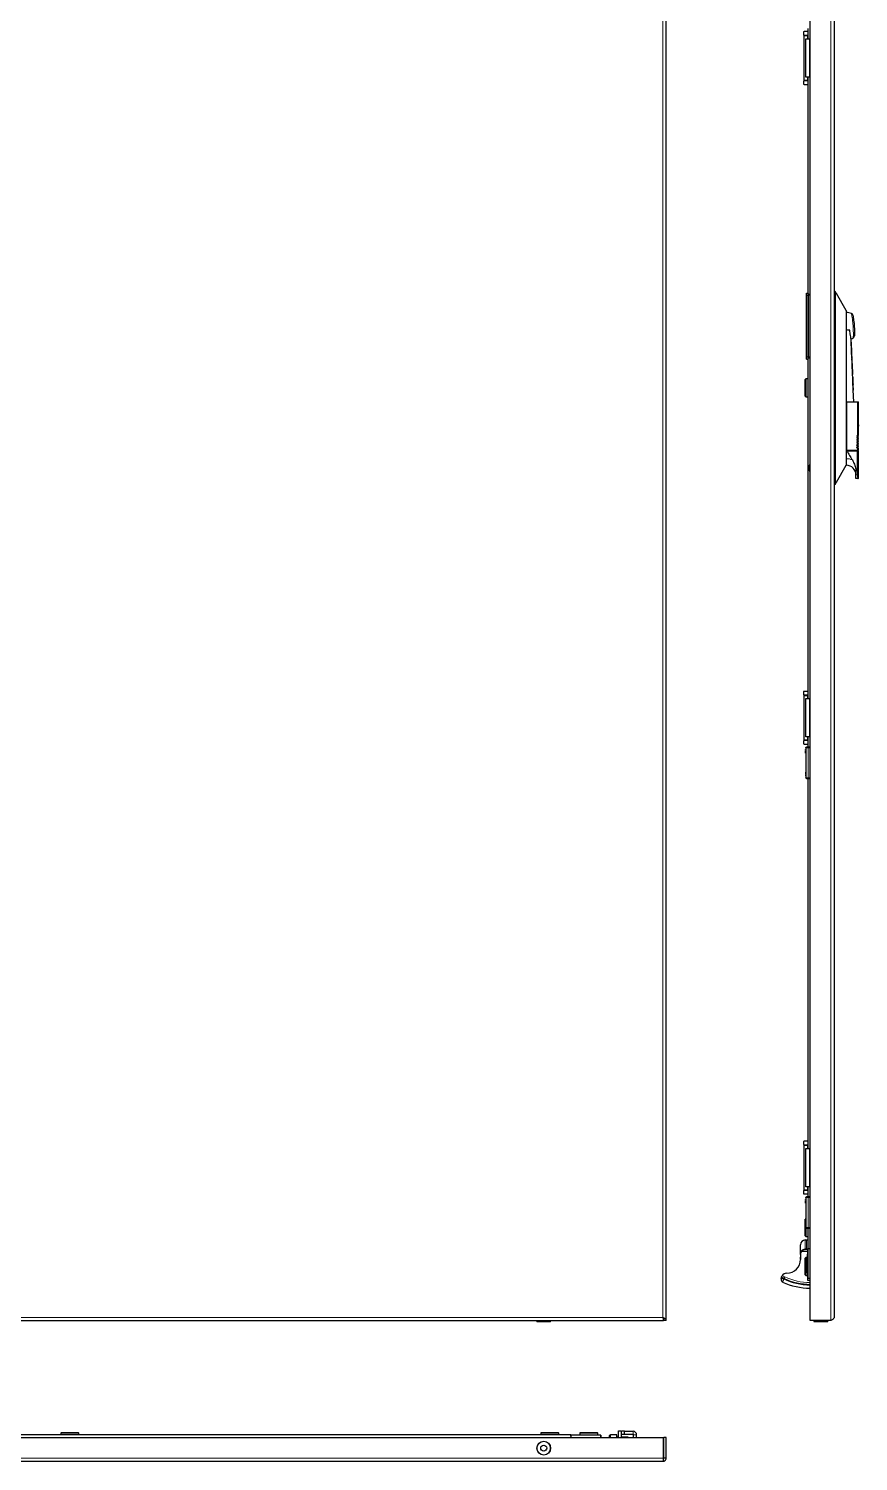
# Model space of a CAD drawing. Header units: millimetres. Extents: x -846 to 1944, y -811 to 1043.
# Drawn here: x -154 to 537, y -791 to 404 of the extents above; entities that cross this region are included whole.
import ezdxf

# ---------------------------------------------------------------- set-up
doc = ezdxf.new("R2010")
doc.units = ezdxf.units.MM

msp = doc.modelspace()

# ---------------------------------------------------------------- linework, layer by layer
at = {"color": 8, "linetype": 'Continuous', "lineweight": 18}
for p, q in [((374.66, -670.68), (374.66, 879.12)), ((514.67, -673.28), (514.67, 881.72)), ((495.22, 397.92), (495.22, 398.22)), ((495.22, 395.22), (495.22, 397.92)), ((496.77, 363.22), (496.77, 395.22)), ((495.22, 360.52), (495.22, 363.22)), ((495.22, 360.22), (495.22, 360.52)), ((494.37, 181.22), (495.27, 181.22)), ((495.27, 181.22), (495.27, 183.22)), ((495.27, 130.22), (495.27, 181.22)), ((495.27, 181.22), (495.67, 181.22)), ((497.27, 181.42), (495.67, 181.42)), ((518.27, 179.22), (517.27, 179.22)), ((494.37, 130.22), (495.27, 130.22)), ((495.27, 130.22), (495.67, 130.22)), ((495.27, 128.22), (495.27, 130.22)), ((495.67, 130.02), (497.27, 130.02)), ((532.46, 120.2), (532.45, 120.2)), ((532.5, 119.23), (532.49, 119.23)), ((527.48, 92.72), (527.48, 52.22)), ((536.83, 64.72), (537.48, 64.72)), ((527.48, 45.19), (527.27, 45.19)), ((527.48, 39.72), (527.48, 45.19)), ((518.27, 29.22), (517.27, 29.22)), ((535.48, 31.72), (536.83, 31.72)), ((495.22, -152.08), (495.22, -151.78)), ((495.22, -154.78), (495.22, -152.08)), ((496.77, -186.78), (496.77, -154.78)), ((495.22, -189.48), (495.22, -186.78)), ((495.22, -189.78), (495.22, -189.48)), ((495.67, -195.78), (497.27, -195.78)), ((495.67, -220.78), (495.67, -195.78)), ((497.27, -220.78), (495.67, -220.78)), ((495.22, -527.08), (495.22, -526.78)), ((495.22, -529.78), (495.22, -527.08)), ((496.77, -561.78), (496.77, -529.78)), ((495.22, -564.48), (495.22, -561.78)), ((495.22, -564.78), (495.22, -564.48)), ((495.67, -595.78), (495.67, -570.78)), ((495.67, -570.78), (497.27, -570.78)), ((497.27, -595.78), (495.67, -595.78)), ((493.3, -613.63), (493.3, -606.13)), ((494.26, -606.13), (494.26, -613.63)), ((489.27, -610.13), (489.27, -610.13)), ((495.27, -615.63), (490.15, -615.63)), ((493.27, -614.13), (493.27, -613.63)), ((493.27, -613.63), (493.3, -613.63)), ((493.3, -614.13), (493.3, -613.63)), ((493.3, -613.63), (494.26, -613.63)), ((494.26, -613.63), (495.27, -613.63)), ((495.27, -613.58), (495.57, -613.58)), ((495.57, -613.28), (495.57, -613.58)), ((495.57, -613.58), (495.57, -637.98)), ((497.27, -613.58), (495.57, -613.58)), ((495.07, -632.18), (495.27, -632.18)), ((473.94, -636.02), (476.14, -636.93)), ((495.27, -637.98), (495.57, -637.98)), ((495.57, -637.98), (497.27, -637.98)), ((495.57, -637.98), (495.57, -638.28)), ((-614.14, -670.68), (374.66, -670.68)), ((269.51, -674.03), (281.01, -674.03)), ((500.52, -674.03), (512.02, -674.03)), ((298.06, -768.98), (297.76, -768.98)), ((298.06, -768.98), (298.06, -768.68)), ((298.06, -768.98), (298.06, -770.68)), ((322.46, -768.98), (298.06, -768.98)), ((306.88, -768.48), (306.88, -768.68)), ((322.46, -768.68), (322.46, -768.98)), ((322.46, -770.68), (322.46, -768.98)), ((322.76, -768.98), (322.46, -768.98)), ((330.81, -768.63), (330.81, -770.68)), ((336.46, -770.63), (336.46, -770.68)), ((340.21, -765.63), (337.71, -765.63)), ((349.71, -768.13), (349.71, -765.63)), ((350.21, -768.63), (352.71, -768.63)), ((374.96, -788.08), (-614.44, -788.08))]:
    msp.add_line(p, q, dxfattribs=at)
at = {"color": 7, "linetype": 'Continuous', "lineweight": 25}
for p, q in [((377.26, -673.28), (377.26, 881.72)), ((497.27, -673.28), (497.27, 881.72)), ((517.27, 879.12), (517.27, 181.72)), ((491.72, 400.72), (491.72, 398.72)), ((495.27, 401.22), (492.22, 401.22)), ((492.22, 398.22), (495.27, 398.22)), ((492.22, 398.22), (492.22, 397.92)), ((492.22, 360.52), (492.22, 397.92)), ((492.22, 397.92), (495.22, 397.92)), ((493.77, 395.22), (496.77, 395.22)), ((493.77, 363.22), (493.77, 395.22)), ((494.72, 398.22), (494.72, 397.92)), ((495.22, 397.92), (495.27, 397.92)), ((495.27, 403.72), (495.27, 395.22)), ((497.27, 395.22), (496.77, 395.22)), ((491.72, 359.72), (491.72, 357.72)), ((495.22, 360.52), (492.22, 360.52)), ((492.22, 360.52), (492.22, 360.22)), ((495.27, 360.22), (492.22, 360.22)), ((496.77, 363.22), (493.77, 363.22)), ((494.72, 360.52), (494.72, 360.22)), ((495.27, 360.52), (495.22, 360.52)), ((495.27, 363.22), (495.27, 183.22)), ((496.77, 363.22), (497.27, 363.22)), ((492.22, 357.22), (495.27, 357.22)), ((494.37, 183.22), (495.27, 183.22)), ((494.37, 181.22), (494.37, 183.22)), ((494.37, 130.22), (494.37, 181.22)), ((495.67, 182.82), (495.67, 181.22)), ((495.67, 182.42), (497.27, 182.42)), ((495.67, 181.22), (495.67, 130.22)), ((518.27, 184.72), (517.27, 184.72)), ((517.27, 181.72), (517.27, 179.22)), ((517.27, 179.22), (517.27, 29.22)), ((518.27, 179.22), (518.27, 29.22)), ((527.27, 168.72), (519.35, 182.81)), ((527.27, 168.72), (527.27, 163.25)), ((527.27, 163.25), (527.27, 155.72)), ((527.27, 155.72), (527.27, 52.72)), ((531.79, 136.05), (531.39, 145.24)), ((534.21, 147.66), (534.22, 147.85)), ((531.51, 142.02), (531.46, 142.4)), ((531.52, 142.02), (531.47, 142.4)), ((531.47, 142.4), (531.59, 139.24)), ((531.52, 141.73), (531.51, 142.02)), ((531.52, 142.02), (531.51, 142.02)), ((531.53, 141.73), (531.52, 142.02)), ((531.53, 141.73), (531.52, 141.73)), ((531.88, 133.96), (531.78, 136.05)), ((531.79, 136.04), (531.78, 136.04)), ((532.06, 130.05), (531.83, 133.85)), ((532.04, 130.45), (531.9, 133.55)), ((531.9, 132.15), (532.14, 128.16)), ((494.37, 128.22), (494.37, 130.22)), ((494.37, 128.22), (495.27, 128.22)), ((495.27, 128.22), (495.27, -154.78)), ((495.67, 130.22), (495.67, 128.62)), ((497.27, 129.02), (495.67, 129.02)), ((532.03, 130.45), (532.06, 130.05)), ((532.1, 128.79), (532.05, 130.05)), ((532.06, 130.05), (532.05, 130.05)), ((532.08, 128.16), (532.07, 128.16)), ((532.14, 128.16), (532.08, 128.16)), ((532.23, 125.94), (532.13, 128.16)), ((532.17, 125.94), (532.17, 125.95)), ((532.17, 125.94), (532.17, 125.94)), ((532.29, 124.68), (532.24, 125.94)), ((532.28, 124.67), (532.28, 124.68)), ((532.39, 122.22), (532.3, 124.36)), ((532.4, 122.22), (532.39, 122.22)), ((532.6, 117.67), (532.4, 122.25)), ((532.45, 120.2), (532.49, 119.23)), ((532.46, 120.2), (532.5, 119.23)), ((493.77, 111.72), (493.27, 111.22)), ((493.27, 104.22), (493.27, 111.22)), ((495.27, 111.72), (493.77, 111.72)), ((493.77, 111.72), (493.77, 104.22)), ((532.57, 117.67), (532.56, 117.67)), ((532.69, 115.3), (532.59, 117.67)), ((532.64, 115.3), (532.64, 115.3)), ((532.81, 112.84), (532.7, 115.31)), ((532.76, 113.6), (532.77, 113.6)), ((532.77, 113.6), (532.78, 113.6)), ((532.8, 113.07), (532.79, 113.22)), ((532.82, 112.67), (532.8, 112.95)), ((532.84, 111.37), (532.82, 111.37)), ((532.85, 111.37), (532.83, 111.37)), ((532.89, 110.91), (532.84, 112.15)), ((532.87, 110.58), (532.84, 111.37)), ((532.88, 110.58), (532.85, 111.37)), ((532.86, 110.58), (532.85, 110.58)), ((532.86, 110.58), (532.88, 110.58)), ((532.87, 111.4), (532.92, 110.3)), ((532.91, 110.59), (532.89, 110.91)), ((532.95, 109.69), (532.91, 110.49)), ((533, 108.46), (532.95, 109.69)), ((533.04, 107.65), (533.02, 107.93)), ((533.05, 107.4), (533.04, 107.54)), ((493.27, 97.22), (493.27, 104.22)), ((493.27, 97.22), (493.77, 96.72)), ((493.77, 104.22), (493.77, 96.72)), ((493.77, 96.72), (495.27, 96.72)), ((533.18, 104.34), (533.06, 107.01)), ((533.06, 106.93), (533.06, 106.93)), ((533.07, 106.93), (533.07, 106.93)), ((533.18, 102.87), (533.12, 104.32)), ((533.14, 104.33), (533.13, 104.33)), ((533.26, 102.22), (533.17, 104.34)), ((533.69, 92.72), (533.27, 102.22)), ((527.27, 92.72), (527.48, 92.72)), ((527.48, 92.72), (527.72, 92.72)), ((527.72, 92.72), (527.72, 52.22)), ((527.72, 92.72), (536.83, 92.72)), ((536.83, 92.72), (536.83, 64.72)), ((536.83, 92.72), (537.48, 92.72)), ((537.23, 87.72), (537.48, 87.72)), ((537.23, 87.72), (537.23, 77.96)), ((537.35, 85.77), (537.35, 79.91)), ((537.36, 85.77), (537.35, 85.77)), ((537.36, 85.77), (537.36, 79.91)), ((537.36, 85.77), (537.48, 85.77)), ((537.48, 84.79), (537.41, 84.79)), ((537.41, 84.79), (537.41, 79.91)), ((537.47, 85.77), (537.47, 87.72)), ((537.47, 82.84), (537.47, 84.79)), ((537.48, 87.72), (537.48, 92.72)), ((537.48, 84.79), (537.48, 85.77)), ((537.41, 77.96), (537.23, 77.96)), ((537.37, 74.16), (537.23, 74.16)), ((537.23, 74.16), (537.23, 71.19)), ((537.29, 73.66), (537.29, 72.87)), ((537.3, 73.66), (537.29, 73.66)), ((537.3, 72.87), (537.29, 72.87)), ((537.29, 72.37), (537.29, 71.19)), ((537.3, 72.37), (537.29, 72.37)), ((537.3, 73.66), (537.3, 72.87)), ((537.3, 73.66), (537.36, 73.66)), ((537.36, 72.87), (537.3, 72.87)), ((537.3, 72.37), (537.3, 71.19)), ((537.3, 72.37), (537.35, 72.37)), ((537.36, 79.91), (537.35, 79.91)), ((537.41, 79.91), (537.36, 79.91)), ((537.4, 72.63), (537.39, 72.63)), ((537.41, 77.96), (537.41, 75.03)), ((537.48, 75.03), (537.41, 75.03)), ((537.43, 73.32), (537.42, 73.32)), ((537.43, 71.98), (537.42, 71.98)), ((537.47, 74.16), (537.44, 71.19)), ((537.46, 82.84), (537.46, 79.91)), ((537.47, 82.84), (537.46, 82.84)), ((537.47, 79.91), (537.46, 79.91)), ((537.46, 77.96), (537.46, 76.99)), ((537.47, 77.96), (537.46, 77.96)), ((537.47, 76.99), (537.46, 76.99)), ((537.46, 72.29), (537.47, 73.56)), ((537.47, 72.29), (537.46, 72.29)), ((537.46, 71.19), (537.46, 71.8)), ((537.47, 71.8), (537.46, 71.8)), ((537.47, 82.84), (537.47, 79.91)), ((537.47, 82.84), (537.48, 82.84)), ((537.47, 77.96), (537.47, 79.91)), ((537.48, 79.91), (537.47, 79.91)), ((537.47, 77.96), (537.47, 76.99)), ((537.47, 77.96), (537.48, 77.96)), ((537.47, 75.03), (537.47, 76.99)), ((537.48, 76.99), (537.47, 76.99)), ((537.48, 74.16), (537.47, 74.16)), ((537.48, 73.56), (537.47, 73.56)), ((537.47, 72.29), (537.48, 73.56)), ((537.47, 71.8), (537.47, 72.62)), ((537.47, 72.29), (537.48, 72.29)), ((537.47, 71.8), (537.48, 71.8)), ((537.47, 71.19), (537.47, 71.8)), ((537.48, 79.91), (537.48, 82.84)), ((537.48, 76.99), (537.48, 77.96)), ((537.48, 74.16), (537.48, 75.03)), ((537.48, 73.53), (537.48, 74.16)), ((537.48, 73.56), (537.48, 72.29)), ((537.48, 64.72), (537.48, 71.8)), ((536.29, 64.62), (536.72, 64.62)), ((536.29, 63.22), (536.72, 63.22)), ((536.29, 61.82), (536.72, 61.82)), ((536.29, 60.42), (536.72, 60.42)), ((537.38, 64.62), (536.72, 64.62)), ((537.38, 63.22), (536.72, 63.22)), ((537.38, 61.82), (536.72, 61.82)), ((537.38, 60.42), (536.72, 60.42)), ((537.48, 63.32), (536.83, 63.32)), ((537.48, 61.92), (536.83, 61.92)), ((537.48, 60.52), (536.83, 60.52)), ((537.48, 63.32), (536.98, 64.62)), ((537.48, 61.92), (536.98, 63.22)), ((537.48, 60.52), (536.98, 61.82)), ((537.48, 59.12), (536.98, 60.42)), ((537.23, 71.19), (537.3, 71.19)), ((537.38, 71.19), (537.4, 71.19)), ((537.39, 71.19), (537.43, 71.19)), ((537.42, 71.62), (537.42, 71.61)), ((537.43, 71.62), (537.42, 71.62)), ((537.43, 71.61), (537.42, 71.61)), ((537.42, 71.28), (537.42, 71.19)), ((537.43, 71.28), (537.42, 71.28)), ((537.43, 71.62), (537.43, 71.61)), ((537.43, 71.28), (537.43, 71.19)), ((537.44, 71.19), (537.47, 71.19)), ((527.27, 52.72), (527.27, 51.72)), ((527.27, 52.22), (527.48, 52.22)), ((527.48, 51.72), (527.27, 51.72)), ((527.48, 52.22), (527.72, 52.22)), ((527.48, 51.72), (527.72, 51.72)), ((527.72, 52.22), (536.83, 52.22)), ((527.72, 51.72), (536.83, 51.72)), ((535.48, 51.72), (535.46, 52.22)), ((536.29, 59.02), (536.72, 59.02)), ((536.29, 57.62), (536.72, 57.62)), ((536.29, 56.22), (536.72, 56.22)), ((536.29, 54.82), (536.72, 54.82)), ((537.38, 59.02), (536.72, 59.02)), ((537.38, 57.62), (536.72, 57.62)), ((537.38, 56.22), (536.72, 56.22)), ((537.38, 54.82), (536.72, 54.82)), ((537.48, 59.12), (536.83, 59.12)), ((537.48, 57.72), (536.83, 57.72)), ((537.48, 56.32), (536.83, 56.32)), ((537.48, 54.92), (536.83, 54.92)), ((536.83, 53.52), (536.83, 52.22)), ((537.48, 53.52), (536.83, 53.52)), ((536.83, 52.22), (537.48, 52.22)), ((536.83, 31.72), (536.83, 51.72)), ((536.83, 51.72), (537.48, 51.72)), ((537.48, 57.72), (536.98, 59.02)), ((537.48, 56.32), (536.98, 57.62)), ((537.48, 54.92), (536.98, 56.22)), ((537.48, 53.52), (536.98, 54.82)), ((537.48, 52.22), (537.48, 53.52)), ((537.48, 28.72), (537.48, 51.72)), ((496.25, 38), (496.56, 37.92)), ((496.56, 36.83), (496.25, 36.74)), ((496.56, 39.37), (496.56, 39.29)), ((496.56, 37.92), (496.56, 36.83)), ((519.35, 25.64), (527.27, 39.72)), ((527.27, 45.19), (527.27, 39.72)), ((527.27, 39.72), (527.48, 39.72)), ((496.56, 35.45), (496.56, 35.38)), ((517.27, 29.22), (517.27, 26.72)), ((517.27, 26.72), (517.27, -670.68)), ((535.48, 31.72), (535.48, 34.81)), ((537.2, 28.72), (535.48, 28.72)), ((537.48, 28.72), (537.2, 28.72)), ((518.27, 23.72), (517.27, 23.72)), ((491.72, -149.28), (491.72, -151.28)), ((495.27, -148.78), (492.22, -148.78)), ((492.22, -151.78), (495.27, -151.78)), ((492.22, -151.78), (492.22, -152.08)), ((492.22, -189.48), (492.22, -152.08)), ((492.22, -152.08), (495.22, -152.08)), ((493.77, -186.78), (493.77, -154.78)), ((493.77, -154.78), (496.77, -154.78)), ((494.72, -151.78), (494.72, -152.08)), ((495.22, -152.08), (495.27, -152.08)), ((497.27, -154.78), (496.77, -154.78)), ((491.72, -190.28), (491.72, -192.28)), ((495.22, -189.48), (492.22, -189.48)), ((492.22, -189.48), (492.22, -189.78)), ((495.27, -189.78), (492.22, -189.78)), ((496.77, -186.78), (493.77, -186.78)), ((494.72, -189.48), (494.72, -189.78)), ((495.27, -189.48), (495.22, -189.48)), ((495.27, -186.78), (495.27, -195.28)), ((496.77, -186.78), (497.27, -186.78)), ((492.22, -192.78), (495.27, -192.78)), ((493.67, -195.78), (493.67, -220.78)), ((497.27, -195.28), (495.67, -195.28)), ((495.27, -221.28), (495.27, -529.78)), ((495.67, -221.28), (497.27, -221.28)), ((491.72, -524.28), (491.72, -526.28)), ((495.27, -523.78), (492.22, -523.78)), ((492.22, -526.78), (495.27, -526.78)), ((492.22, -526.78), (492.22, -527.08)), ((492.22, -564.48), (492.22, -527.08)), ((492.22, -527.08), (495.22, -527.08)), ((493.77, -561.78), (493.77, -529.78)), ((493.77, -529.78), (496.77, -529.78)), ((494.72, -526.78), (494.72, -527.08)), ((495.22, -527.08), (495.27, -527.08)), ((497.27, -529.78), (496.77, -529.78)), ((491.72, -565.28), (491.72, -567.28)), ((495.22, -564.48), (492.22, -564.48)), ((492.22, -564.48), (492.22, -564.78)), ((495.27, -564.78), (492.22, -564.78)), ((492.22, -567.78), (495.27, -567.78)), ((493.67, -570.78), (493.67, -595.78)), ((496.77, -561.78), (493.77, -561.78)), ((494.72, -564.48), (494.72, -564.78)), ((495.27, -564.48), (495.22, -564.48)), ((495.27, -561.78), (495.27, -570.28)), ((497.27, -570.28), (495.67, -570.28)), ((496.77, -561.78), (497.27, -561.78)), ((493.67, -588.38), (493.27, -588.78)), ((493.27, -595.78), (493.27, -588.78)), ((493.27, -602.78), (493.27, -595.78)), ((493.77, -595.78), (493.77, -603.28)), ((495.27, -596.28), (495.27, -613.28)), ((495.67, -596.28), (497.16, -596.28)), ((493.27, -602.78), (493.77, -603.28)), ((493.27, -606.13), (493.3, -606.13)), ((493.27, -606.13), (493.27, -606.13)), ((493.3, -606.13), (494.26, -606.13)), ((493.77, -603.28), (495.27, -603.28)), ((494.26, -606.13), (495.27, -606.13)), ((489.16, -620.28), (489.17, -620.28)), ((489.17, -618.46), (489.27, -618.46)), ((489.17, -618.59), (489.27, -618.59)), ((489.17, -618.59), (489.17, -620.15)), ((489.17, -620.15), (489.27, -620.15)), ((489.17, -620.28), (489.27, -620.28)), ((489.17, -620.35), (489.27, -620.35)), ((489.17, -620.48), (489.27, -620.48)), ((489.17, -621.48), (489.17, -620.48)), ((489.27, -616.07), (489.27, -610.13)), ((489.27, -616.07), (489.27, -610.13)), ((489.27, -618.13), (489.27, -616.07)), ((489.27, -618.13), (489.27, -622.38)), ((493.27, -614.13), (495.27, -614.13)), ((493.77, -620.78), (493.27, -621.28)), ((495.07, -620.78), (493.77, -620.78)), ((493.77, -620.78), (493.77, -628.28)), ((495.07, -617.93), (495.27, -617.93)), ((495.07, -620.88), (495.07, -617.93)), ((495.07, -620.88), (495.27, -620.88)), ((495.07, -622.88), (495.07, -620.88)), ((495.27, -613.28), (495.57, -613.28)), ((495.27, -637.98), (495.27, -613.58)), ((495.57, -613.28), (496.22, -613.28)), ((496.22, -613.28), (497.27, -613.28)), ((489.17, -621.98), (489.17, -621.48)), ((489.17, -621.48), (489.27, -621.48)), ((489.17, -621.98), (489.27, -621.98)), ((493.27, -628.28), (493.27, -621.28)), ((493.27, -635.28), (493.27, -628.28)), ((493.77, -628.28), (493.77, -635.78)), ((495.05, -624.32), (495.27, -624.32)), ((495.07, -627.48), (495.05, -627.48)), ((495.07, -622.88), (495.27, -622.88)), ((495.07, -624.23), (495.07, -622.88)), ((495.07, -624.23), (495.27, -624.23)), ((495.07, -625.89), (495.07, -624.49)), ((495.07, -625.89), (495.27, -625.89)), ((495.07, -626.94), (495.07, -625.89)), ((495.07, -626.94), (495.27, -626.94)), ((495.07, -628.81), (495.07, -626.94)), ((495.07, -628.81), (495.27, -628.81)), ((495.07, -629.61), (495.07, -628.81)), ((495.07, -629.61), (495.27, -629.61)), ((475.54, -638.31), (473.38, -637.42)), ((493.27, -635.28), (493.77, -635.78)), ((493.77, -635.78), (495.27, -635.78)), ((495.07, -633.42), (495.27, -633.42)), ((495.27, -639.93), (495.27, -637.98)), ((497.27, -639.93), (495.27, -639.93)), ((497.27, -638.28), (495.57, -638.28)), ((-614.44, -673.28), (374.96, -673.28)), ((269.51, -673.28), (269.51, -674.03)), ((280.76, -674.28), (269.76, -674.28)), ((281.01, -674.03), (281.01, -673.28)), ((374.96, -671.28), (374.96, -673.28)), ((377.26, -673.28), (375.26, -673.28)), ((514.67, -673.28), (497.27, -673.28)), ((500.52, -673.28), (500.52, -674.03)), ((511.77, -674.28), (500.77, -674.28)), ((512.02, -674.03), (512.02, -673.28)), ((-614.44, -770.68), (374.96, -770.68)), ((297.76, -768.68), (-537.24, -768.68)), ((-126.74, -766.68), (-127.24, -767.18)), ((-127.24, -767.18), (-127.24, -768.68)), ((-113.25, -767.18), (-127.24, -767.18)), ((-126.74, -766.68), (-113.68, -766.68)), ((-113.68, -766.68), (-112.74, -766.68)), ((-112.24, -767.18), (-113.25, -767.18)), ((-112.24, -767.18), (-112.74, -766.68)), ((-112.24, -768.68), (-112.24, -767.18)), ((273.26, -766.68), (272.76, -767.18)), ((272.76, -767.18), (272.76, -768.68)), ((287.76, -767.18), (272.76, -767.18)), ((273.26, -766.68), (287.26, -766.68)), ((287.76, -767.18), (287.26, -766.68)), ((287.76, -768.68), (287.76, -767.18)), ((297.76, -768.68), (297.76, -768.98)), ((297.76, -769.63), (297.76, -768.98)), ((297.76, -769.63), (297.76, -770.68)), ((298.06, -768.68), (322.46, -768.68)), ((302.4, -768.48), (302.4, -768.68)), ((302.4, -768.48), (302.76, -768.48)), ((302.76, -768.48), (302.76, -768.68)), ((302.76, -768.48), (303, -768.48)), ((303, -768.48), (303, -768.68)), ((303, -768.48), (303.11, -768.48)), ((303.11, -768.48), (303.11, -768.68)), ((304.14, -768.48), (304.14, -768.68)), ((304.14, -768.48), (304.8, -768.48)), ((304.82, -768.48), (304.82, -768.68)), ((304.82, -768.48), (305.15, -768.48)), ((305.15, -768.48), (305.15, -768.68)), ((305.76, -766.68), (305.26, -767.18)), ((305.26, -767.18), (305.26, -768.48)), ((320.26, -767.18), (305.26, -767.18)), ((305.76, -766.68), (319.76, -766.68)), ((308.47, -768.68), (308.47, -768.46)), ((308.6, -768.48), (309.38, -768.48)), ((309.38, -768.48), (309.38, -768.68)), ((309.38, -768.48), (310.18, -768.48)), ((310.18, -768.48), (310.18, -768.68)), ((310.18, -768.48), (310.67, -768.48)), ((310.67, -768.48), (310.67, -768.68)), ((310.67, -768.48), (312.06, -768.48)), ((311.69, -768.46), (311.69, -768.48)), ((312.06, -768.48), (312.06, -768.68)), ((312.06, -768.48), (313.1, -768.48)), ((313.1, -768.48), (313.1, -768.68)), ((314.15, -768.48), (314.15, -768.68)), ((314.15, -768.48), (316.12, -768.48)), ((316.12, -768.48), (316.12, -768.68)), ((316.12, -768.48), (318.11, -768.48)), ((318.11, -768.48), (318.11, -768.68)), ((320.26, -767.18), (319.76, -766.68)), ((320.26, -768.68), (320.26, -767.18)), ((322.76, -768.98), (322.76, -770.68)), ((330.21, -770.68), (330.21, -769.23)), ((336.21, -768.63), (330.81, -768.63)), ((336.21, -770.68), (336.21, -768.63)), ((337.71, -770.63), (336.46, -770.63)), ((337.71, -765.63), (337.71, -765.13)), ((337.71, -765.13), (340.21, -765.13)), ((337.71, -770.68), (337.71, -765.63)), ((340.21, -765.13), (340.21, -765.63)), ((340.21, -770.68), (340.21, -765.63)), ((340.71, -765.63), (340.21, -765.67)), ((345.65, -770.63), (340.21, -770.63)), ((342.71, -765.63), (340.71, -765.63)), ((340.71, -768.13), (342.71, -768.13)), ((342.71, -765.63), (349.71, -765.63)), ((342.71, -768.13), (342.71, -765.63)), ((342.71, -768.13), (349.71, -768.13)), ((345.7, -770.68), (345.65, -770.63)), ((345.65, -770.68), (345.65, -770.63)), ((350.21, -770.68), (350.21, -768.63)), ((352.71, -770.68), (352.71, -768.63)), ((374.96, -788.08), (374.96, -770.68)), ((377.26, -770.68), (375.26, -770.68)), ((375.26, -788.08), (375.26, -770.68)), ((377.26, -788.08), (377.26, -770.68)), ((377.26, -788.08), (375.26, -788.08)), ((374.66, -790.68), (-614.14, -790.68))]:
    msp.add_line(p, q, dxfattribs=at)
at = {"color": 7, "linetype": 'Continuous', "lineweight": 25, "flags": 128}
for points in [[(531.83, 133.85), (531.87, 132.9), (531.9, 132.15)], [(532.08, 128.16), (532.13, 126.92), (532.17, 125.94)], [(532.45, 119.54), (532.56, 117.17), (532.64, 115.3)], [(532.49, 119.23), (532.53, 118.35), (532.56, 117.67)], [(532.5, 119.23), (532.54, 118.35), (532.57, 117.67)], [(532.84, 110.72), (533.03, 106.32), (533.18, 102.87)], [(533.13, 104.33), (532.97, 107.83), (532.85, 110.58)], [(533.14, 104.33), (532.98, 107.83), (532.86, 110.58)], [(537.39, 71.89), (537.39, 71.71), (537.39, 71.57)], [(537.42, 71.62), (537.42, 71.83), (537.42, 71.98)], [(537.43, 71.62), (537.43, 71.83), (537.43, 71.98)], [(375.26, -777.18), (375.12, -776.93), (374.96, -776.66)], [(374.96, -785.7), (375.12, -785.43), (375.26, -785.18)]]:
    msp.add_lwpolyline(points, dxfattribs=at)
at = {"color": 8, "linetype": 'Continuous', "lineweight": 18, "flags": 128}
for points in [[(374.96, -777.26), (375.25, -777.85), (375.26, -777.87)], [(375.26, -784.5), (375.25, -784.52), (374.96, -785.11)]]:
    msp.add_lwpolyline(points, dxfattribs=at)
at = {"color": 7, "linetype": 'Continuous', "lineweight": 25}
for radius in [5.75, 2.5]:
    msp.add_circle((275.26, -779.68), radius, dxfattribs=at)
at = {"color": 8, "linetype": 'Continuous', "lineweight": 18}
msp.add_circle((275.26, -779.68), 5.5, dxfattribs=at)
at = {"color": 7, "linetype": 'Continuous', "lineweight": 25}
for centre, radius, start, end in [((492.22, 400.72), 0.5, 90, 180), ((492.22, 398.72), 0.5, 180, 270), ((492.22, 359.72), 0.5, 90, 180), ((492.22, 357.72), 0.5, 180, 270), ((495.27, 182.82), 0.4, 0, 90), ((527.27, 155.72), 11.4, 66.37549, 90), ((527.27, 155.72), 11.4, 291.36213, 301.71629), ((495.27, 128.62), 0.4, 270, 0), ((537.38, 64.72), 0.1, 270, 0), ((537.38, 63.32), 0.1, 270, 0), ((537.38, 61.92), 0.1, 270, 0), ((537.38, 60.52), 0.1, 270, 0), ((537.38, 59.12), 0.1, 270, 360), ((537.38, 57.72), 0.1, 270, 0), ((537.38, 56.32), 0.1, 270, 0), ((537.38, 54.92), 0.1, 270, 0), ((501.66, 37.38), 5.45, 159.42245, 173.41237), ((501.66, 37.37), 5.45, 186.58763, 200.57755), ((501.52, 37.37), 5.35, 142.60007, 158.09132), ((527.48, 31.72), 8, 0, 90), ((501.52, 37.37), 5.35, 201.90868, 217.39993), ((492.22, -149.28), 0.5, 90, 180), ((492.22, -151.28), 0.5, 180, 270), ((492.22, -190.28), 0.5, 90, 180), ((492.22, -192.28), 0.5, 180, 270), ((492.22, -524.28), 0.5, 90, 180), ((492.22, -526.28), 0.5, 180, 270), ((492.22, -565.28), 0.5, 90, 180), ((492.22, -567.28), 0.5, 180, 270), ((493.27, -610.13), 4, 90, 180), ((493.27, -610.13), 4, 90, 180), ((493.27, -618.13), 4, 141.31781, 180), ((495.57, -613.58), 0.3, 90, 180), ((477.77, -622.38), 11.5, 270, 0), ((477.77, -638.38), 4.5, 90, 148.43185), ((498.27, -588.23), 58.2, 245.70354, 269.01549), ((498.27, -588.23), 55, 245.58594, 268.9582), ((495.57, -637.98), 0.3, 180, 270), ((269.76, -674.03), 0.25, 180, 270), ((280.76, -674.03), 0.25, 270, 0), ((500.77, -674.03), 0.25, 180, 270), ((511.77, -674.03), 0.25, 270, 0), ((298.06, -768.98), 0.3, 90, 180), ((322.46, -768.98), 0.3, 0, 90), ((330.81, -769.23), 0.6, 90, 180), ((336.46, -770.38), 0.25, 180, 270), ((340.71, -768.63), 0.5, 90, 180), ((349.71, -768.63), 3, 0, 90), ((349.71, -768.63), 0.5, 360, 90), ((367.76, -781.18), 7.5, 343.7398, 16.2602)]:
    msp.add_arc(centre, radius, start, end, dxfattribs=at)
at = {"color": 8, "linetype": 'Continuous', "lineweight": 18}
for centre, radius, start, end in [((527.63, 33.13), 12.07, 66.28954, 90.71323), ((493.27, -618.13), 4.5, 90, 152.71955), ((493.77, -613.64), 0.491, 271.15589, 1.11103), ((498.27, -588.23), 55.65, 245.60841, 268.97035), ((498.27, -588.23), 53.5, 245.55903, 268.92899)]:
    msp.add_arc(centre, radius, start, end, dxfattribs=at)
at = {"color": 7, "linetype": 'Continuous', "lineweight": 25}
for points, knots in [([(518.27, 184.72), (518.27, 184.66), (518.27, 184.54), (518.27, 183.59), (518.27, 182.2), (518.27, 180.65), (518.27, 179.63), (518.27, 179.22)], [0, 0, 0, 0, 0.2146939, 0.4293877, 0.6440816, 0.8587754, 1, 1, 1, 1]), ([(519.35, 182.8), (519.16, 183.11), (518.8, 183.69), (518.45, 184.39), (518.28, 184.73)], [0, 0, 0, 0, 0.52532316, 1, 1, 1, 1]), ([(532.9, 164.96), (532.88, 165.02), (532.82, 165.2), (532.64, 165.51), (532.33, 165.88), (532.02, 166.05), (531.85, 166.14)], [0, 0, 0, 0, 0.1241525, 0.3416426, 0.6499736, 1, 1, 1, 1]), ([(532.98, 164.62), (532.97, 164.65), (532.96, 164.74), (533.05, 164.23), (533.25, 163.04), (533.59, 160.81), (533.9, 158.06), (534.14, 155.11), (534.25, 152.33), (534.27, 150.01), (534.24, 148.38), (534.21, 147.72), (534.21, 147.67), (534.21, 147.66)], [0, 0, 0, 0, 0.0304029, 0.0987685, 0.2060227, 0.3169243, 0.4297958, 0.5422701, 0.6521441, 0.7582201, 0.8609093, 0.9621672, 1, 1, 1, 1]), ([(531.37, 145.24), (531.37, 145.23), (531.38, 145.21), (531.13, 146.57), (530.81, 148.76), (530.52, 150.83), (530.45, 152.06), (530.21, 152.43), (530.14, 152.48), (530.08, 152.51), (529.95, 152.49), (529.51, 152.42), (528.58, 152.39), (527.77, 152.6), (527.29, 152.72)], [0, 0, 0, 0, 0.14208841, 0.36746336, 0.59156064, 0.73942606, 0.81330964, 0.82019129, 0.82561243, 0.82930256, 0.83304224, 0.84875727, 0.91187682, 1, 1, 1, 1]), ([(533.27, 146.05), (533.35, 146.1), (533.57, 146.22), (533.82, 146.52), (534.03, 146.86), (534.13, 147.14), (534.17, 147.3), (534.18, 147.36)], [0, 0, 0, 0, 0.17470151, 0.45834159, 0.69638119, 0.88850071, 1, 1, 1, 1]), ([(531.62, 139.3), (531.6, 139.74), (531.56, 140.61), (531.54, 141.36), (531.53, 141.73)], [0, 0, 0, 0, 0.5009634, 1, 1, 1, 1]), ([(531.59, 139.24), (531.62, 138.65), (531.67, 137.47), (531.76, 135.76), (531.84, 134.45), (531.89, 133.8), (531.9, 133.57), (531.9, 133.54), (531.9, 133.53)], [0, 0, 0, 0, 0.2502823, 0.4993933, 0.7487907, 0.8746994, 0.9372862, 1, 1, 1, 1]), ([(531.79, 136.04), (531.79, 136.06), (531.79, 136.09), (531.78, 136.35), (531.75, 136.7), (531.72, 137.29), (531.67, 138.17), (531.63, 138.92), (531.62, 139.3)], [0, 0, 0, 0, 0.1244159, 0.2483566, 0.3739824, 0.5001693, 0.7493996, 1, 1, 1, 1]), ([(532.29, 124.65), (532.29, 124.69), (532.29, 124.77), (532.29, 124.44), (532.3, 123.84), (532.32, 123.33), (532.32, 123.07)], [0, 0, 0, 0, 0.248736, 0.498686, 0.7481067, 1, 1, 1, 1]), ([(532.32, 123.07), (532.33, 122.8), (532.35, 122.25), (532.39, 121.05), (532.43, 120.14), (532.45, 119.54)], [0, 0, 0, 0, 0.249362, 0.4996719, 1, 1, 1, 1]), ([(532.39, 122.22), (532.39, 122.21), (532.39, 122.2), (532.39, 122.02), (532.39, 121.77), (532.4, 121.42), (532.42, 120.89), (532.44, 120.48), (532.45, 120.2)], [0, 0, 0, 0, 0.2494324, 0.37514, 0.4993561, 0.6234585, 0.749245, 1, 1, 1, 1]), ([(532.4, 122.22), (532.4, 122.21), (532.4, 122.2), (532.4, 122.02), (532.4, 121.77), (532.41, 121.42), (532.43, 120.89), (532.45, 120.48), (532.46, 120.2)], [0, 0, 0, 0, 0.2494324, 0.37514, 0.4993561, 0.6234585, 0.749245, 1, 1, 1, 1]), ([(532.79, 113.22), (532.79, 113.16), (532.8, 113.03), (532.81, 112.62), (532.83, 111.99), (532.86, 111.16), (532.89, 110.59), (532.9, 110.3)], [0, 0, 0, 0, 0.1246003, 0.2489765, 0.5004054, 0.7493329, 1, 1, 1, 1]), ([(532.91, 110.3), (532.89, 110.82), (532.86, 111.6), (532.82, 112.56), (532.81, 112.9), (532.8, 113.07)], [0, 0, 0, 0, 0.4989654, 0.74992197, 1, 1, 1, 1]), ([(532.92, 110.3), (532.9, 110.72), (532.87, 111.36), (532.84, 112.15), (532.82, 112.5), (532.82, 112.67)], [0, 0, 0, 0, 0.5014603, 0.750257, 1, 1, 1, 1]), ([(532.83, 111.37), (532.83, 111.36), (532.83, 111.34), (532.83, 111.19), (532.83, 111.01), (532.83, 110.85), (532.84, 110.76), (532.84, 110.72)], [0, 0, 0, 0, 0.2494454, 0.4989987, 0.7485105, 0.8738593, 1, 1, 1, 1]), ([(532.9, 110.3), (532.91, 110.02), (532.94, 109.46), (532.98, 108.64), (533.01, 108.02), (533.04, 107.6), (533.04, 107.47), (533.05, 107.4)], [0, 0, 0, 0, 0.24873067, 0.49737733, 0.75052803, 0.87523315, 1, 1, 1, 1]), ([(533.04, 107.54), (533.03, 107.71), (533.02, 108.06), (532.97, 109.01), (532.93, 109.79), (532.91, 110.3)], [0, 0, 0, 0, 0.2495753, 0.5008418, 1, 1, 1, 1]), ([(532.92, 110.3), (532.94, 109.92), (532.96, 109.45), (532.98, 109.02), (532.98, 108.94)], [0, 0, 0, 0, 0.8027863, 1, 1, 1, 1]), ([(533.02, 107.93), (533.02, 108.1), (533, 108.45), (532.97, 109.25), (532.94, 109.88), (532.92, 110.3)], [0, 0, 0, 0, 0.25089526, 0.500775, 1, 1, 1, 1]), ([(533.05, 107.37), (533.05, 107.3), (533.06, 107.11), (533.06, 107.01), (533.07, 106.93)], [0, 0, 0, 0, 0.33497063, 1, 1, 1, 1]), ([(533.18, 102.87), (533.18, 102.83), (533.19, 102.74), (533.2, 102.58), (533.21, 102.4), (533.22, 102.25), (533.23, 102.23), (533.23, 102.22)], [0, 0, 0, 0, 0.1253881, 0.2505914, 0.5001924, 0.7498055, 1, 1, 1, 1]), ([(537.35, 72.37), (537.36, 72.37), (537.37, 72.36), (537.38, 72.3), (537.38, 72.24), (537.39, 72.13), (537.39, 72.01), (537.39, 71.92), (537.39, 71.89)], [0, 0, 0, 0, 0.3623072, 0.4997618, 0.6038945, 0.7077513, 0.8881589, 1, 1, 1, 1]), ([(537.42, 73.32), (537.42, 73.4), (537.42, 73.55), (537.42, 73.77), (537.41, 73.93), (537.39, 74.14), (537.37, 74.15), (537.36, 74.16)], [0, 0, 0, 0, 0.125885, 0.2500023, 0.3752557, 0.5012371, 1, 1, 1, 1]), ([(537.36, 73.66), (537.37, 73.66), (537.38, 73.65), (537.39, 73.55), (537.39, 73.46), (537.39, 73.36), (537.39, 73.29), (537.39, 73.26)], [0, 0, 0, 0, 0.4647786, 0.6394977, 0.7667833, 0.8944855, 1, 1, 1, 1]), ([(537.39, 73.26), (537.39, 73.22), (537.39, 73.14), (537.39, 73.04), (537.39, 72.96), (537.38, 72.87), (537.37, 72.87), (537.36, 72.87)], [0, 0, 0, 0, 0.1448477, 0.2595538, 0.3741459, 0.5488424, 1, 1, 1, 1]), ([(537.43, 73.32), (537.43, 73.42), (537.43, 73.58), (537.42, 73.79), (537.42, 73.96), (537.4, 74.14), (537.38, 74.15), (537.37, 74.16)], [0, 0, 0, 0, 0.1491412, 0.264134, 0.3788516, 0.5602325, 1, 1, 1, 1]), ([(537.39, 72.63), (537.4, 72.65), (537.41, 72.7), (537.41, 72.82), (537.42, 72.95), (537.42, 73.11), (537.42, 73.24), (537.42, 73.32)], [0, 0, 0, 0, 0.2497832, 0.499064, 0.6242352, 0.7496528, 1, 1, 1, 1]), ([(537.42, 71.98), (537.42, 72.06), (537.41, 72.17), (537.41, 72.32), (537.41, 72.42), (537.41, 72.5), (537.4, 72.58), (537.4, 72.61), (537.39, 72.63)], [0, 0, 0, 0, 0.2503671, 0.3757454, 0.500635, 0.6256328, 0.7501265, 1, 1, 1, 1]), ([(537.4, 72.63), (537.41, 72.66), (537.42, 72.71), (537.42, 72.88), (537.43, 73.07), (537.43, 73.23), (537.43, 73.31), (537.43, 73.32)], [0, 0, 0, 0, 0.3314728, 0.5464809, 0.7625261, 0.960277, 1, 1, 1, 1]), ([(537.43, 71.98), (537.43, 72.09), (537.42, 72.25), (537.42, 72.44), (537.41, 72.56), (537.41, 72.6), (537.4, 72.63)], [0, 0, 0, 0, 0.3364219, 0.5234602, 0.710673, 1, 1, 1, 1]), ([(536.82, 63.32), (536.73, 63.54), (536.6, 63.86), (536.42, 64.3), (536.33, 64.51), (536.29, 64.62)], [0, 0, 0, 0, 0.4999933, 0.7499958, 1, 1, 1, 1]), ([(536.82, 61.92), (536.73, 62.14), (536.6, 62.46), (536.42, 62.9), (536.33, 63.11), (536.29, 63.22)], [0, 0, 0, 0, 0.4999933, 0.7499958, 1, 1, 1, 1]), ([(536.82, 60.52), (536.73, 60.74), (536.6, 61.06), (536.42, 61.5), (536.33, 61.71), (536.29, 61.82)], [0, 0, 0, 0, 0.4999933, 0.7499958, 1, 1, 1, 1]), ([(536.82, 59.12), (536.73, 59.34), (536.6, 59.66), (536.42, 60.1), (536.33, 60.31), (536.29, 60.42)], [0, 0, 0, 0, 0.4999933, 0.7499958, 1, 1, 1, 1]), ([(536.72, 64.62), (536.73, 64.62), (536.76, 64.63), (536.8, 64.65), (536.82, 64.68), (536.82, 64.71), (536.83, 64.72), (536.83, 64.72)], [0, 0, 0, 0, 0.2956914, 0.5686867, 0.7598531, 0.9519121, 1, 1, 1, 1]), ([(536.72, 63.22), (536.73, 63.22), (536.76, 63.23), (536.8, 63.25), (536.82, 63.28), (536.82, 63.31), (536.83, 63.32), (536.83, 63.32)], [0, 0, 0, 0, 0.2956914, 0.5686867, 0.7598531, 0.9519121, 1, 1, 1, 1]), ([(536.72, 61.82), (536.73, 61.82), (536.76, 61.83), (536.8, 61.85), (536.82, 61.88), (536.82, 61.91), (536.83, 61.92), (536.83, 61.92)], [0, 0, 0, 0, 0.29569138, 0.56868667, 0.75985305, 0.95191208, 1, 1, 1, 1]), ([(536.72, 60.42), (536.73, 60.42), (536.76, 60.43), (536.8, 60.45), (536.82, 60.48), (536.82, 60.51), (536.83, 60.52), (536.83, 60.52)], [0, 0, 0, 0, 0.29569138, 0.56868667, 0.75985305, 0.95191208, 1, 1, 1, 1]), ([(537.39, 71.57), (537.39, 71.54), (537.39, 71.47), (537.39, 71.34), (537.39, 71.25), (537.39, 71.2), (537.39, 71.19)], [0, 0, 0, 0, 0.25613945, 0.51269783, 0.91902215, 1, 1, 1, 1]), ([(537.42, 71.28), (537.42, 71.29), (537.42, 71.3), (537.42, 71.34), (537.42, 71.45), (537.42, 71.55), (537.42, 71.61)], [0, 0, 0, 0, 0.1253633, 0.25003164, 0.49967516, 1, 1, 1, 1]), ([(537.43, 71.28), (537.43, 71.29), (537.43, 71.32), (537.43, 71.4), (537.43, 71.5), (537.43, 71.58), (537.43, 71.61)], [0, 0, 0, 0, 0.2026304, 0.4204058, 0.7280078, 1, 1, 1, 1]), ([(527.27, 51.72), (527.27, 50.59), (527.27, 48.25), (527.27, 46.23), (527.27, 45.19)], [0, 0, 0, 0, 0.4843885, 1, 1, 1, 1]), ([(527.72, 51.72), (528.54, 50.48), (530.19, 47.99), (531.72, 45.45), (532.48, 44.17)], [0, 0, 0, 0, 0.499713, 1, 1, 1, 1]), ([(536.82, 57.72), (536.73, 57.94), (536.6, 58.26), (536.42, 58.7), (536.33, 58.91), (536.29, 59.02)], [0, 0, 0, 0, 0.49999327, 0.74999583, 1, 1, 1, 1]), ([(536.82, 56.32), (536.73, 56.54), (536.6, 56.86), (536.42, 57.3), (536.33, 57.51), (536.29, 57.62)], [0, 0, 0, 0, 0.4999933, 0.7499958, 1, 1, 1, 1]), ([(536.82, 54.92), (536.73, 55.14), (536.6, 55.46), (536.42, 55.9), (536.33, 56.11), (536.29, 56.22)], [0, 0, 0, 0, 0.4999933, 0.7499958, 1, 1, 1, 1]), ([(536.82, 53.52), (536.73, 53.74), (536.6, 54.06), (536.42, 54.5), (536.33, 54.71), (536.29, 54.82)], [0, 0, 0, 0, 0.4999933, 0.7499958, 1, 1, 1, 1]), ([(536.72, 59.02), (536.73, 59.02), (536.76, 59.03), (536.8, 59.05), (536.82, 59.08), (536.82, 59.11), (536.83, 59.12), (536.83, 59.12)], [0, 0, 0, 0, 0.2956914, 0.5686867, 0.7598531, 0.9519121, 1, 1, 1, 1]), ([(536.72, 57.62), (536.73, 57.62), (536.76, 57.63), (536.8, 57.65), (536.82, 57.68), (536.82, 57.71), (536.83, 57.72), (536.83, 57.72)], [0, 0, 0, 0, 0.2956914, 0.5686867, 0.7598531, 0.9519121, 1, 1, 1, 1]), ([(536.72, 56.22), (536.73, 56.22), (536.76, 56.23), (536.8, 56.25), (536.82, 56.28), (536.82, 56.31), (536.83, 56.32), (536.83, 56.32)], [0, 0, 0, 0, 0.2956914, 0.5686867, 0.7598531, 0.9519121, 1, 1, 1, 1]), ([(536.72, 54.82), (536.73, 54.82), (536.76, 54.83), (536.8, 54.85), (536.82, 54.88), (536.82, 54.91), (536.83, 54.92), (536.83, 54.92)], [0, 0, 0, 0, 0.2956914, 0.5686867, 0.7598531, 0.9519121, 1, 1, 1, 1]), ([(532.48, 44.17), (533.09, 43), (534.33, 40.63), (535.34, 37.43), (535.45, 35.43), (535.48, 34.81)], [0, 0, 0, 0, 0.4010146, 0.8123709, 1, 1, 1, 1]), ([(518.27, 29.22), (518.27, 28.6), (518.27, 27.37), (518.27, 25.72), (518.27, 24.47), (518.27, 23.82), (518.27, 23.75), (518.27, 23.72)], [0, 0, 0, 0, 0.2146898, 0.4293796, 0.6440728, 0.8587666, 1, 1, 1, 1]), ([(518.28, 23.72), (518.45, 24.05), (518.8, 24.75), (519.16, 25.33), (519.35, 25.63)], [0, 0, 0, 0, 0.4745904, 1, 1, 1, 1]), ([(535.48, 28.72), (535.48, 28.76), (535.48, 28.84), (535.48, 29.44), (535.48, 30.31), (535.48, 31.13), (535.48, 31.6), (535.48, 31.72)], [0, 0, 0, 0, 0.2441944, 0.4889806, 0.7166564, 0.9231563, 1, 1, 1, 1]), ([(536.83, 31.72), (536.83, 31.43), (536.84, 30.83), (536.9, 30.04), (536.98, 29.37), (537.08, 28.88), (537.16, 28.73), (537.2, 28.72), (537.2, 28.72)], [0, 0, 0, 0, 0.1698955, 0.3393802, 0.5190387, 0.7268484, 0.9704723, 1, 1, 1, 1]), ([(493.37, -197.77), (493.37, -197.72), (493.37, -197.64), (493.37, -197.55), (493.37, -197.46), (493.37, -197.33), (493.37, -197.3), (493.37, -197.28)], [0, 0, 0, 0, 0.1246927, 0.1871822, 0.2497734, 0.5000394, 1, 1, 1, 1]), ([(493.37, -197.98), (493.37, -197.98), (493.37, -197.98), (493.37, -197.97), (493.37, -197.96), (493.37, -197.93), (493.37, -197.89), (493.37, -197.85), (493.37, -197.81), (493.37, -197.79), (493.37, -197.77)], [0, 0, 0, 0, 0.1288253, 0.1801694, 0.2433966, 0.3698599, 0.4998642, 0.7496495, 0.8434763, 1, 1, 1, 1]), ([(493.37, -199.49), (493.37, -199.42), (493.37, -199.26), (493.37, -199.04), (493.37, -198.86), (493.37, -198.69), (493.37, -198.59), (493.37, -198.58), (493.37, -198.57)], [0, 0, 0, 0, 0.1250486, 0.2498861, 0.3708558, 0.4998199, 0.7496086, 1, 1, 1, 1]), ([(493.37, -200.34), (493.37, -200.33), (493.37, -200.32), (493.37, -200.23), (493.37, -200.14), (493.37, -200.01), (493.37, -199.8), (493.37, -199.61), (493.37, -199.49)], [0, 0, 0, 0, 0.25007, 0.3791813, 0.5004993, 0.6241696, 0.7508424, 1, 1, 1, 1]), ([(493.37, -216.22), (493.37, -216.23), (493.37, -216.24), (493.37, -216.32), (493.37, -216.42), (493.37, -216.55), (493.37, -216.76), (493.37, -216.94), (493.37, -217.06)], [0, 0, 0, 0, 0.2500695, 0.3795588, 0.5004992, 0.6245563, 0.7508428, 1, 1, 1, 1]), ([(493.37, -217.06), (493.37, -217.1), (493.37, -217.18), (493.37, -217.33), (493.37, -217.52), (493.37, -217.7), (493.37, -217.86), (493.37, -217.97), (493.37, -217.98), (493.37, -217.98)], [0, 0, 0, 0, 0.0626366, 0.1252782, 0.2500723, 0.3748405, 0.4999941, 0.7496958, 1, 1, 1, 1]), ([(493.37, -218.57), (493.37, -218.57), (493.37, -218.58), (493.37, -218.59), (493.37, -218.6), (493.37, -218.62), (493.37, -218.68), (493.37, -218.74), (493.37, -218.78)], [0, 0, 0, 0, 0.1310705, 0.1824367, 0.2437962, 0.3713877, 0.5004416, 1, 1, 1, 1]), ([(493.37, -218.78), (493.37, -218.81), (493.37, -218.86), (493.37, -218.94), (493.37, -219.01), (493.37, -219.1), (493.37, -219.23), (493.37, -219.26), (493.37, -219.28)], [0, 0, 0, 0, 0.0626863, 0.1251726, 0.1876279, 0.2501847, 0.5003136, 1, 1, 1, 1]), ([(493.37, -572.77), (493.37, -572.72), (493.37, -572.64), (493.37, -572.55), (493.37, -572.46), (493.37, -572.33), (493.37, -572.3), (493.37, -572.28)], [0, 0, 0, 0, 0.1246927, 0.1871822, 0.2497734, 0.5000394, 1, 1, 1, 1]), ([(493.37, -572.98), (493.37, -572.98), (493.37, -572.98), (493.37, -572.97), (493.37, -572.96), (493.37, -572.93), (493.37, -572.89), (493.37, -572.85), (493.37, -572.81), (493.37, -572.79), (493.37, -572.77)], [0, 0, 0, 0, 0.1288253, 0.1801694, 0.2433966, 0.3698599, 0.4998642, 0.7496495, 0.8434763, 1, 1, 1, 1]), ([(493.37, -574.49), (493.37, -574.42), (493.37, -574.26), (493.37, -574.04), (493.37, -573.86), (493.37, -573.69), (493.37, -573.59), (493.37, -573.58), (493.37, -573.57)], [0, 0, 0, 0, 0.1250486, 0.2498861, 0.3708558, 0.4998199, 0.7496086, 1, 1, 1, 1]), ([(493.37, -575.34), (493.37, -575.33), (493.37, -575.32), (493.37, -575.23), (493.37, -575.14), (493.37, -575.01), (493.37, -574.8), (493.37, -574.61), (493.37, -574.49)], [0, 0, 0, 0, 0.25007, 0.3791813, 0.5004993, 0.6241696, 0.7508424, 1, 1, 1, 1]), ([(493.37, -591.22), (493.37, -591.23), (493.37, -591.24), (493.37, -591.32), (493.37, -591.42), (493.37, -591.55), (493.37, -591.76), (493.37, -591.94), (493.37, -592.06)], [0, 0, 0, 0, 0.2500695, 0.3795588, 0.5004992, 0.6245563, 0.7508428, 1, 1, 1, 1]), ([(493.37, -592.06), (493.37, -592.1), (493.37, -592.18), (493.37, -592.33), (493.37, -592.52), (493.37, -592.7), (493.37, -592.86), (493.37, -592.97), (493.37, -592.98), (493.37, -592.98)], [0, 0, 0, 0, 0.06263661, 0.12527825, 0.25007232, 0.37484052, 0.49999408, 0.74969583, 1, 1, 1, 1]), ([(493.37, -593.57), (493.37, -593.57), (493.37, -593.58), (493.37, -593.59), (493.37, -593.6), (493.37, -593.62), (493.37, -593.68), (493.37, -593.74), (493.37, -593.78)], [0, 0, 0, 0, 0.1310705, 0.1824367, 0.2437962, 0.3713877, 0.5004416, 1, 1, 1, 1]), ([(493.37, -593.78), (493.37, -593.81), (493.37, -593.86), (493.37, -593.94), (493.37, -594.01), (493.37, -594.1), (493.37, -594.23), (493.37, -594.26), (493.37, -594.28)], [0, 0, 0, 0, 0.0626863, 0.12517257, 0.18762788, 0.25018469, 0.50031356, 1, 1, 1, 1]), ([(489.17, -618.46), (489.17, -618.46), (489.17, -618.46), (489.17, -618.49), (489.17, -618.54), (489.17, -618.57), (489.17, -618.59)], [0, 0, 0, 0, 0.28083562, 0.55925, 0.77918229, 1, 1, 1, 1]), ([(489.17, -620.15), (489.17, -620.16), (489.17, -620.2), (489.17, -620.25), (489.17, -620.28), (489.17, -620.28), (489.17, -620.28)], [0, 0, 0, 0, 0.2809531, 0.5593907, 0.7790729, 1, 1, 1, 1]), ([(489.17, -620.21), (489.17, -620.24), (489.17, -620.28), (489.17, -620.35), (489.17, -620.35), (489.17, -620.35)], [0, 0, 0, 0, 0.280801, 0.5596212, 1, 1, 1, 1]), ([(489.27, -618.06), (489.27, -618.06), (489.27, -618.06), (489.27, -618.05), (489.27, -618.03), (489.27, -617.95), (489.27, -617.62), (489.27, -616.99), (489.27, -616.39), (489.27, -616.07)], [0, 0, 0, 0, 0.0016702, 0.0038887, 0.0095313, 0.0343611, 0.1327508, 0.5262135, 1, 1, 1, 1]), ([(490.15, -615.63), (490.32, -615.44), (490.75, -614.97), (491.69, -614.39), (492.58, -614.15), (493.16, -614.13), (493.27, -614.13), (493.27, -614.13)], [0, 0, 0, 0, 0.1941403, 0.4852754, 0.8987792, 0.9967692, 1, 1, 1, 1]), ([(495.07, -632.18), (495.07, -631.81), (495.07, -631.11), (495.07, -630.26), (495.07, -629.81), (495.07, -629.78)], [0, 0, 0, 0, 0.5224374, 0.9756494, 1, 1, 1, 1]), ([(495.07, -633.42), (495.07, -633.24), (495.07, -632.9), (495.07, -632.41), (495.07, -632.18)], [0, 0, 0, 0, 0.5367999, 1, 1, 1, 1]), ([(474.32, -641.26), (474.29, -641.24), (474.21, -641.14), (473.75, -640.5), (473.23, -639.31), (473.3, -638.14), (473.33, -637.65)], [0, 0, 0, 0, 0.1016514, 0.3451277, 0.7290479, 1, 1, 1, 1]), ([(473.38, -637.42), (473.37, -637.47), (473.35, -637.54), (473.33, -637.63), (473.33, -637.65)], [0, 0, 0, 0, 0.7894027, 1, 1, 1, 1]), ([(475.29, -638.91), (475.29, -638.91), (475.29, -638.9), (475.29, -638.89), (475.27, -638.86), (475.16, -638.76), (474.66, -638.44), (474.02, -638.06), (473.48, -637.74), (473.33, -637.65)], [0, 0, 0, 0, 0.0037482, 0.0086979, 0.0182752, 0.0547407, 0.1991768, 0.7745776, 1, 1, 1, 1]), ([(473.38, -637.42), (473.38, -637.4), (473.39, -637.37), (473.45, -637.12), (473.57, -636.76), (473.74, -636.37), (473.88, -636.12), (473.94, -636.02)], [0, 0, 0, 0, 0.21290028, 0.4257071, 0.64061263, 0.8533821, 1, 1, 1, 1]), ([(474.32, -641.26), (474.33, -641.22), (474.37, -641.12), (474.61, -640.56), (474.94, -639.76), (475.2, -639.14), (475.29, -638.91)], [0, 0, 0, 0, 0.2373508, 0.5299542, 0.8303306, 1, 1, 1, 1]), ([(475.54, -638.31), (475.55, -638.3), (475.56, -638.26), (475.66, -638.03), (475.81, -637.68), (475.98, -637.3), (476.09, -637.05), (476.13, -636.95), (476.14, -636.93)], [0, 0, 0, 0, 0.2146349, 0.4292693, 0.6439174, 0.8585946, 0.982146, 1, 1, 1, 1]), ([(374.66, -670.68), (374.71, -670.84), (374.76, -670.99), (374.86, -671.21), (374.91, -671.28), (374.96, -671.28)], [0, 0, 0, 0, 0.5, 0.5, 1, 1, 1, 1]), ([(374.66, -670.68), (374.68, -671.02), (374.71, -671.36), (374.76, -671.99), (374.78, -672.28), (374.83, -672.76), (374.86, -672.95), (374.91, -673.21), (374.93, -673.28), (374.96, -673.28)], [0, 0, 0, 0, 0.25, 0.25, 0.5, 0.5, 0.75, 0.75, 1, 1, 1, 1]), ([(377.26, -673.28), (377.26, -673.06), (377.19, -672.85), (376.93, -672.41), (376.73, -672.2), (376.25, -671.76), (375.96, -671.55), (375.34, -671.11), (375, -670.9), (374.66, -670.68)], [0, 0, 0, 0, 0.25, 0.25, 0.5, 0.5, 0.75, 0.75, 1, 1, 1, 1]), ([(375.26, -673.28), (375.26, -672.85), (375.19, -672.41), (374.97, -671.55), (374.81, -671.11), (374.66, -670.68)], [0, 0, 0, 0, 0.5, 0.5, 1, 1, 1, 1]), ([(517.27, -670.68), (517.27, -670.9), (517.2, -671.11), (516.94, -671.55), (516.75, -671.76), (516.27, -672.2), (515.98, -672.41), (515.35, -672.85), (515.01, -673.06), (514.67, -673.28)], [0, 0, 0, 0, 0.25, 0.25, 0.5, 0.5, 0.75, 0.75, 1, 1, 1, 1]), ([(303.11, -768.48), (303.26, -768.48), (303.52, -768.48), (303.95, -768.48), (304.14, -768.48)], [0, 0, 0, 0, 0.5476433, 1, 1, 1, 1]), ([(305.15, -768.48), (305.49, -768.48), (306.12, -768.48), (306.64, -768.48), (306.88, -768.48)], [0, 0, 0, 0, 0.5367999, 1, 1, 1, 1]), ([(306.88, -768.48), (307.21, -768.48), (307.82, -768.48), (308.38, -768.48), (308.42, -768.48), (308.43, -768.48)], [0, 0, 0, 0, 0.4156784, 0.7762775, 1, 1, 1, 1]), ([(313.28, -768.48), (313.32, -768.48), (313.61, -768.48), (313.9, -768.48), (314.15, -768.48)], [0, 0, 0, 0, 0.1394984, 1, 1, 1, 1]), ([(374.66, -788.68), (374.81, -788.68), (374.97, -788.62), (375.19, -788.4), (375.26, -788.24), (375.26, -788.08)], [0, 0, 0, 0, 0.5, 0.5, 1, 1, 1, 1]), ([(374.66, -790.68), (374.83, -790.68), (375, -790.67), (375.33, -790.6), (375.5, -790.55), (375.81, -790.42), (375.96, -790.34), (376.24, -790.15), (376.38, -790.04), (376.62, -789.8), (376.72, -789.67), (376.91, -789.38), (376.99, -789.23), (377.19, -788.76), (377.26, -788.43), (377.26, -788.08)], [0, 0, 0, 0, 0.125, 0.125, 0.25, 0.25, 0.375, 0.375, 0.5, 0.5, 0.625, 0.625, 0.75, 0.75, 1, 1, 1, 1]), ([(374.96, -788.08), (374.93, -788.42), (374.91, -788.76), (374.86, -789.39), (374.83, -789.68), (374.78, -790.16), (374.76, -790.35), (374.71, -790.61), (374.68, -790.68), (374.66, -790.68)], [0, 0, 0, 0, 0.25, 0.25, 0.5, 0.5, 0.75, 0.75, 1, 1, 1, 1])]:
    msp.add_open_spline(points, degree=3, knots=knots, dxfattribs=at)
at = {"color": 8, "linetype": 'Continuous', "lineweight": 18}
for points, knots in [([(533.27, 146.02), (533.27, 146.04), (533.27, 146.1), (533.29, 146.87), (533.33, 148.79), (533.31, 151.54), (533.17, 154.83), (532.9, 158.33), (532.52, 161.59), (532.13, 164.23), (531.89, 165.63), (531.78, 166.22), (531.8, 166.11), (531.8, 166.08)], [0, 0, 0, 0, 0.0382874, 0.1405502, 0.2435704, 0.3491252, 0.4577705, 0.5687665, 0.6805223, 0.7911508, 0.8990494, 0.9681599, 1, 1, 1, 1]), ([(527.48, 45.19), (527.48, 45.19), (527.48, 45.28), (527.48, 45.87), (527.48, 47.02), (527.48, 48.73), (527.48, 50.31), (527.48, 51.32), (527.48, 51.72)], [0, 0, 0, 0, 0.0000085, 0.0461342, 0.3061289, 0.5665281, 0.8267007, 1, 1, 1, 1])]:
    msp.add_open_spline(points, degree=3, knots=knots, dxfattribs=at)
at = {"color": 7, "linetype": 'Continuous', "lineweight": 25}
for points in [[(493.67, -195.78), (493.68, -195.71), (493.69, -195.58), (493.81, -195.42), (493.98, -195.3), (494.11, -195.29), (494.17, -195.28)], [(495.67, -195.28), (495.48, -195.28), (495.08, -195.28), (494.59, -195.28), (494.24, -195.28), (494.19, -195.28), (494.17, -195.28)], [(494.17, -221.28), (494.11, -221.27), (493.98, -221.26), (493.81, -221.14), (493.69, -220.97), (493.68, -220.84), (493.67, -220.78)], [(494.17, -221.28), (494.19, -221.28), (494.24, -221.28), (494.59, -221.28), (495.08, -221.28), (495.48, -221.28), (495.67, -221.28)], [(493.67, -570.78), (493.68, -570.71), (493.69, -570.58), (493.81, -570.42), (493.98, -570.3), (494.11, -570.29), (494.17, -570.28)], [(495.67, -570.28), (495.48, -570.28), (495.08, -570.28), (494.59, -570.28), (494.24, -570.28), (494.19, -570.28), (494.17, -570.28)], [(494.17, -596.28), (494.11, -596.27), (493.98, -596.26), (493.81, -596.14), (493.69, -595.97), (493.68, -595.84), (493.67, -595.78)], [(494.17, -596.28), (494.19, -596.28), (494.24, -596.28), (494.59, -596.28), (495.08, -596.28), (495.48, -596.28), (495.67, -596.28)]]:
    msp.add_open_spline(points, degree=3, dxfattribs=at)
at = {"color": 8, "linetype": 'Continuous', "lineweight": 18}
for points in [[(495.67, -195.78), (495.41, -195.78), (494.89, -195.78), (494.23, -195.78), (493.76, -195.78), (493.7, -195.78), (493.67, -195.78)], [(495.67, -195.28), (495.67, -195.29), (495.67, -195.3), (495.67, -195.42), (495.67, -195.58), (495.67, -195.71), (495.67, -195.78)], [(493.67, -220.78), (493.7, -220.78), (493.76, -220.78), (494.23, -220.78), (494.89, -220.78), (495.41, -220.78), (495.67, -220.78)], [(495.67, -220.78), (495.67, -220.84), (495.67, -220.97), (495.67, -221.14), (495.67, -221.26), (495.67, -221.27), (495.67, -221.28)], [(495.67, -570.78), (495.41, -570.78), (494.89, -570.78), (494.23, -570.78), (493.76, -570.78), (493.7, -570.78), (493.67, -570.78)], [(495.67, -570.28), (495.67, -570.29), (495.67, -570.3), (495.67, -570.42), (495.67, -570.58), (495.67, -570.71), (495.67, -570.78)], [(493.67, -595.78), (493.7, -595.78), (493.76, -595.78), (494.23, -595.78), (494.89, -595.78), (495.41, -595.78), (495.67, -595.78)], [(495.67, -595.78), (495.67, -595.84), (495.67, -595.97), (495.67, -596.14), (495.67, -596.26), (495.67, -596.27), (495.67, -596.28)]]:
    msp.add_open_spline(points, degree=3, dxfattribs=at)

doc.saveas('drawing.dxf')
